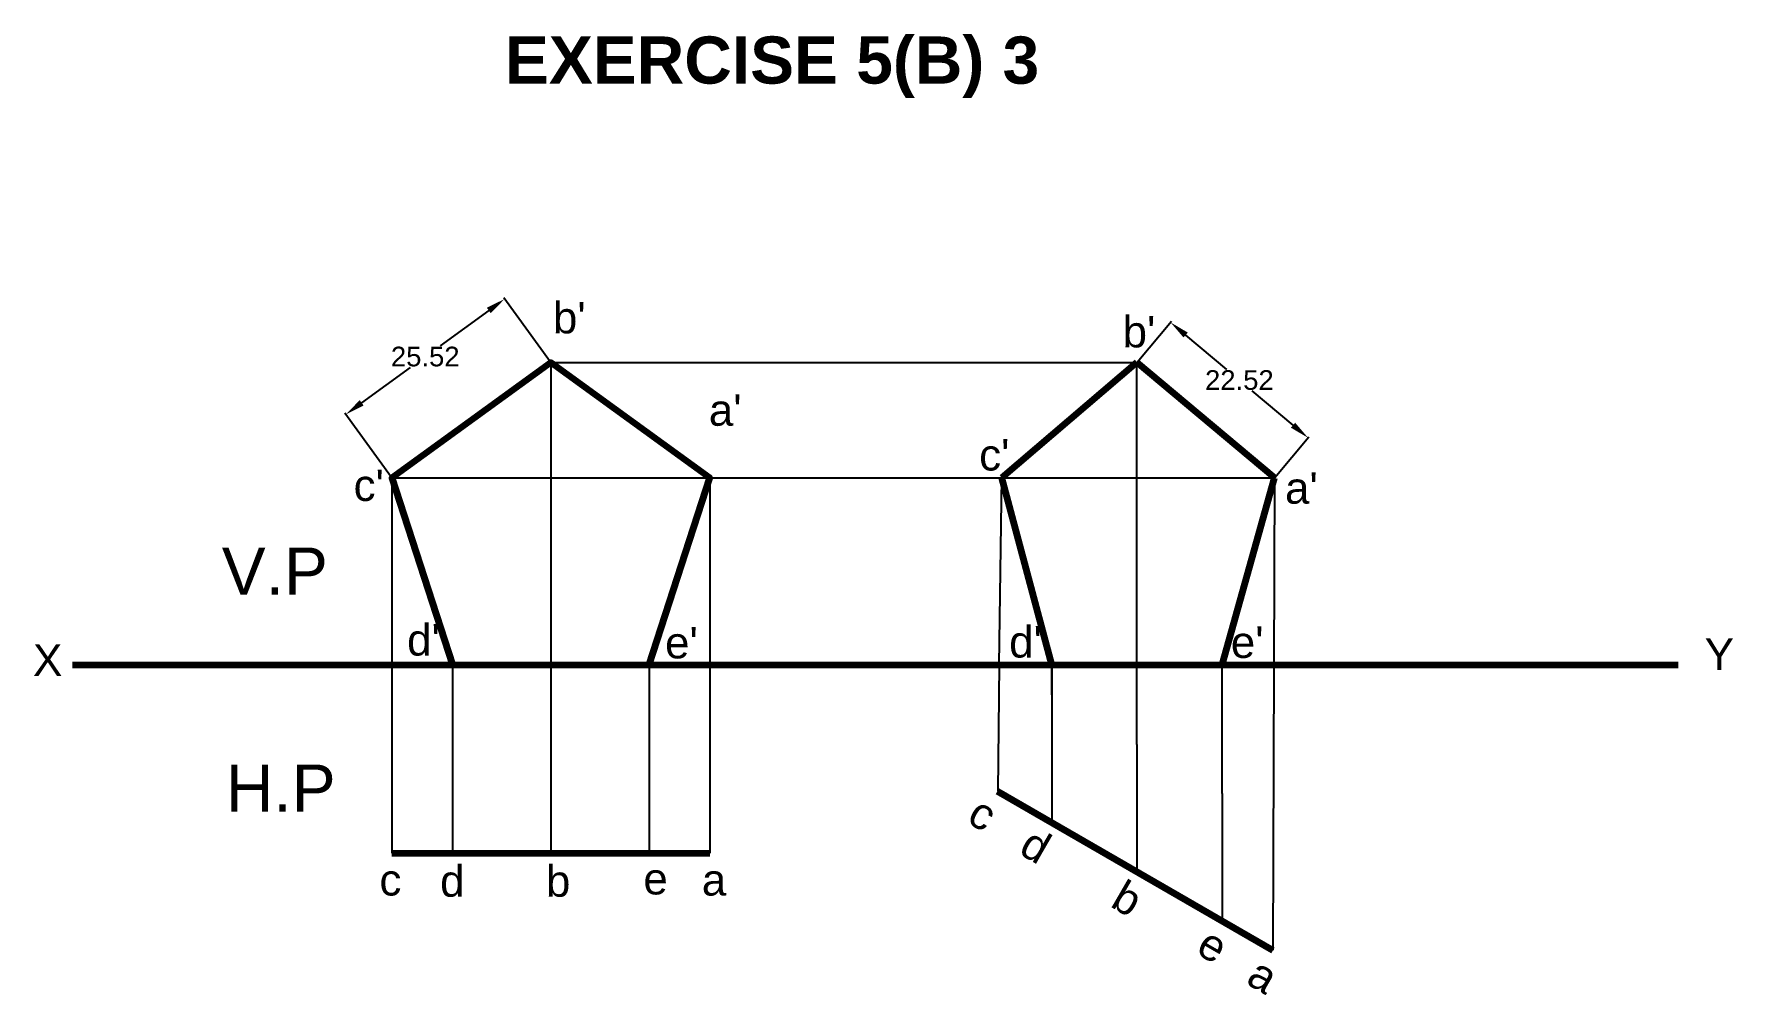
# Model space of a CAD drawing. Header units: millimetres. Extents: x -4 to 212, y 55 to 177.
import ezdxf

# ---------------------------------------------------------------- set-up
doc = ezdxf.new("R2010")
doc.units = ezdxf.units.MM
doc.header["$PDMODE"] = 32
doc.layers.add('thick continuous', color=7, linetype='Continuous', lineweight=30)
doc.styles.get("Standard").update_dxf_attribs({"font": 'arial.ttf'})
doc.dimstyles.get("Standard").update_dxf_attribs({"dimtxt": 2.5, "dimasz": 2.5, "dimexe": 0.18, "dimexo": 0.0625, "dimgap": 0.09, "dimtad": 0, "dimtih": 1, "dimtoh": 1, "dimdec": 1, "dimzin": 0, "dimdsep": 46, "dimtxsty": 'Standard', "dimcen": 0.09, "dimadec": 0, "dimazin": 0, "dimtfac": 1, "dimtdec": 1, "dimtofl": 0, "dimtmove": 0, "dimatfit": 3, "dimfxl": 1, "dimtolj": 1, "dimtzin": 0, "dimarcsym": 0})

# ---------------------------------------------------------------- blocks, each defined once
blk = doc.blocks.new('*D24')
at = {"layer": 'Defpoints', "color": 0}
for p in [(56, 143.63), (61.87, 135.55), (41.65, 120.85)]:
    blk.add_point(p, dxfattribs=at)
at = {"layer": 'thick continuous', "color": 0, "lineweight": -2}
for p, q in [((61.83, 135.6), (55.89, 143.78)), ((53.98, 142.16), (47.77, 137.65)), ((37.8, 130.4), (44.01, 134.92)), ((41.61, 120.9), (35.67, 129.08))]:
    blk.add_line(p, q, dxfattribs=at)
at = {"layer": 'thick continuous', "color": 0}
for points in [[(54.22, 141.82), (53.73, 142.5), (56, 143.63)], [(37.55, 130.74), (38.04, 130.07), (35.77, 128.93)]]:
    blk.add_solid(points, dxfattribs=at)
at = {"layer": 'thick continuous', "color": 0, "lineweight": -3, "insert": (45.89, 136.28), "char_height": 2.5, "attachment_point": 5}
blk.add_mtext('\\A1;25.52', dxfattribs=at)
blk = doc.blocks.new('*D25')
at = {"layer": 'Defpoints', "color": 0}
for p in [(136.47, 135.55), (158.25, 125.95), (153.97, 120.85)]:
    blk.add_point(p, dxfattribs=at)
at = {"layer": 'thick continuous', "color": 0, "lineweight": -2}
for p, q in [((136.51, 135.59), (140.86, 140.78)), ((142.66, 139.03), (147.87, 134.66)), ((156.33, 127.56), (151.12, 131.93)), ((154.01, 120.9), (158.36, 126.09))]:
    blk.add_line(p, q, dxfattribs=at)
at = {"layer": 'thick continuous', "color": 0}
for points in [[(142.93, 139.35), (142.39, 138.72), (140.75, 140.64)], [(156.06, 127.24), (156.6, 127.87), (158.25, 125.95)]]:
    blk.add_solid(points, dxfattribs=at)
at = {"layer": 'thick continuous', "color": 0, "lineweight": -3, "insert": (149.5, 133.29), "char_height": 2.5, "attachment_point": 5}
blk.add_mtext('\\A1;22.52', dxfattribs=at)

msp = doc.modelspace()

# ---------------------------------------------------------------- linework, layer by layer
at = {"layer": 'thick continuous', "lineweight": -3}
for p, q in [((61.87, 135.55), (136.47, 135.55)), ((61.87, 135.55), (61.87, 73.1)), ((136.47, 86.94), (136.47, 135.55)), ((41.65, 121.05), (41.65, 73.1)), ((41.65, 120.85), (153.97, 120.85)), ((82.1, 120.85), (82.1, 73.1)), ((118.95, 97.08), (119.26, 120.85)), ((153.97, 120.85), (153.74, 60.76)), ((49.37, 97.08), (49.37, 73.1)), ((74.37, 97.08), (74.37, 73.1)), ((118.95, 97.06), (118.74, 80.97)), ((125.62, 97.08), (125.62, 76.99)), ((147.31, 80.67), (147.31, 97.08)), ((136.47, 86.94), (136.47, 70.73)), ((147.31, 80.67), (147.31, 64.47))]:
    msp.add_line(p, q, dxfattribs=at)
at = {"layer": 'thick continuous', "lineweight": 100}
for p, q in [((153.97, 120.85), (136.47, 135.55)), ((147.31, 97.08), (153.97, 120.85)), ((0.98, 97.08), (205.35, 97.08)), ((118.71, 80.98), (153.74, 60.76)), ((41.65, 73.1), (82.1, 73.1))]:
    msp.add_line(p, q, dxfattribs=at)
at = {"layer": 'thick continuous'}
for p, q in [((118.95, 97.06), (118.95, 97.08)), ((125.62, 93.23), (125.62, 97.08))]:
    msp.add_line(p, q, dxfattribs=at)
at = {"layer": 'thick continuous', "lineweight": 100}
msp.add_lwpolyline([(49.37, 97.08), (74.37, 97.08), (82.1, 120.85), (61.87, 135.55), (41.65, 120.85)], close=True, dxfattribs=at)
for points in [[(136.47, 135.55), (119.26, 120.85)], [(118.95, 97.08), (125.62, 97.08), (119.26, 120.85)]]:
    msp.add_lwpolyline(points, dxfattribs=at)

# ---------------------------------------------------------------- texts
at = {"layer": 'thick continuous', "attachment_point": 1}
for s, width, gutter_width, insert, char_height in [('{\\fArial|b1|i0|c0|p34;EXERCISE 5(B) 3}', 165.9863, 165.99, (56.03, 177.03), 6), ("b'", 6.9985, 12.5, (62.14, 143.25), 4), ("b'", 6.9985, 12.5, (134.64, 141.46), 4), ("a'", 6.9985, 12.5, (81.98, 131.49), 4), ("c'", 6.9985, 12.5, (116.38, 125.79), 4), ("c'", 6.9985, 12.5, (36.77, 121.92), 4), ("a'", 6.9985, 12.5, (155.31, 121.57), 4), ('V.P', 37.6543, 12.5, (19.99, 111.99), 6), ("d'", 6.9985, 12.5, (43.58, 102.24), 4), ("e'", 6.9985, 12.5, (76.41, 101.88), 4), ("d'", 6.9985, 12.5, (120.2, 101.99), 4), ("e'", 6.9985, 12.5, (148.41, 101.94), 4), ('X', 6.9985, 12.5, (-4.03, 99.66), 4), ('Y', 6.9985, 12.5, (208.72, 100.42), 4), ('H.P', 37.6543, 12.5, (20.52, 84.37), 6), ('d', 6.9985, 12.5, (47.78, 71.55), 4), ('b', 6.9985, 12.5, (61.25, 71.55), 4), ('c', 6.9985, 12.5, (40.06, 71.7), 4), ('e', 6.9985, 12.5, (73.65, 71.84), 4), ('a', 6.9985, 12.5, (81.09, 71.7), 4)]:
    msp.add_mtext_dynamic_manual_height_columns(s, width=width, gutter_width=gutter_width, heights=[0], dxfattribs=dict(at, insert=insert, char_height=char_height))
at = {"layer": 'thick continuous', "char_height": 4, "attachment_point": 1, "rotation": 330}
for s, insert in [('c', (116.63, 80.55)), ('d', (123.25, 76.57)), ('b', (134.91, 69.84)), ('e', (145.79, 63.89)), ('a', (152.17, 60.04))]:
    msp.add_mtext_dynamic_manual_height_columns(s, width=6.9985, gutter_width=12.5, heights=[0], dxfattribs=dict(at, insert=insert))

# ---------------------------------------------------------------- dimensions: what is measured, and where the dimension line sits
at = {"layer": 'thick continuous', "lineweight": -3}
for p1, p2, distance, text, picture, middle in [((41.65, 120.85), (61.87, 135.55), 9.99, '25.52', '*D24', (45.89, 136.28)), ((136.47, 135.55), (153.97, 120.85), 6.65, '22.52', '*D25', (149.5, 133.29))]:
    dim = msp.add_aligned_dim(p1=p1, p2=p2, distance=distance, text=text, dimstyle='Standard', dxfattribs=at)
    dim.commit()
    dim.dimension.update_dxf_attribs({"geometry": picture, "text_midpoint": middle})

doc.saveas('drawing.dxf')
